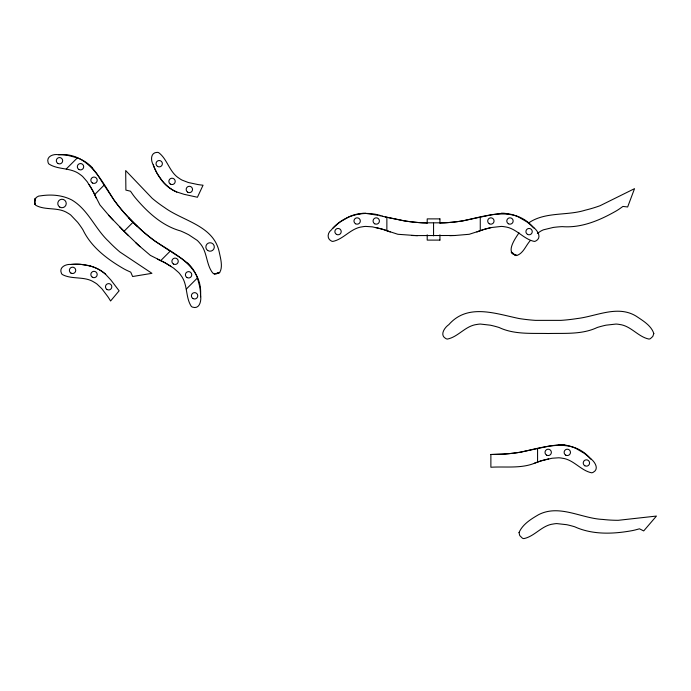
<?xml version="1.0" encoding="UTF-8"?>
<svg xmlns="http://www.w3.org/2000/svg" width="691" height="691" viewBox="0 0 691 691"><rect width="100%" height="100%" fill="white"/><g stroke="black" fill="none" stroke-linecap="round" stroke-linejoin="round"><path stroke-width="1.04" d="M131.748 220.947L142.329 230.958A181.025 181.025 0 0 0 155.121 241.194C175.169 254.418 202.489 266.631 200.571 295.238C201.547 300.395 199.82 309.473 192.685 307.175A4.699 4.699 0 0 1 191.355 306.433C185.231 297.268 188.021 284.286 180.835 275.268A24.418 24.418 0 0 0 178.701 272.556L173.674 268.177L165.486 263.064A80.268 80.268 0 0 0 160.753 260.602L150.379 255.385L137.915 244.744M35.215 198.706L35.491 198.265M519.001 232.85C515.486 238.075 504.551 253.286 516.687 255.307M530.222 240.684C525.937 245.34 523.735 252.526 517.654 255.178A4.699 4.699 0 0 1 516.134 255.29L515.65 255.221M219.807 272.202C223.081 266.821 220.446 257.855 219.133 251.584C213.294 225.516 183.34 221.224 164.7 207.663A137.008 137.008 0 0 1 152.227 198.352L125.684 170.539L125.892 190.103L130.504 191.208L132.793 194.508A76.485 76.485 0 0 0 134.944 197.35C147.14 211.887 161.944 225.802 180.627 230.958A105.593 105.593 0 0 1 188.798 234.81L197.211 240.382A24.418 24.418 0 0 1 199.578 242.895C207.516 251.256 205.875 264.428 212.768 273.031A4.699 4.699 0 0 0 214.158 273.653L216.533 273.722L219.418 272.539M66.25 168.975L77.366 157.868L68.279 155.492A60.635 60.635 0 0 0 58.502 154.724C53.527 153.722 45.969 156.339 48.128 162.627A4.699 4.699 0 0 0 48.871 163.957C58.044 170.072 71.018 167.291 80.044 174.469A24.418 24.418 0 0 1 82.747 176.602L87.135 181.638L92.24 189.826A80.268 80.268 0 0 1 94.71 194.56L95.28 195.812M94.702 194.56L104.108 185.153L96.792 173.631L92.093 167.593M108.582 215.255L124.043 231.269L133.043 222.26L124.345 212.983A181.025 181.025 0 0 1 114.119 200.191C100.834 179.496 87.757 152.003 58.502 154.715M160.744 260.602L170.15 251.204L155.561 241.513A181.724 181.724 0 0 1 140.99 229.775L134.469 223.668M186.337 289.054L197.445 277.946L199.811 287.024A60.635 60.635 0 0 1 200.589 296.81M537.348 233.446L540.353 231.373A24.418 24.418 0 0 1 543.437 229.818L553.241 227.443A105.593 105.593 0 0 1 562.241 226.631C581.563 228.203 600.237 220.153 616.666 210.686A76.485 76.485 0 0 0 619.663 208.751L622.937 206.428L627.653 206.972L634.537 188.652L600.082 205.711A137.008 137.008 0 0 1 585.182 210.194C566.793 215.972 545.372 211.532 528.84 222.804M478.759 231.209L469.241 234.284L454.92 235.501M536.069 462.59C521.999 468.939 505.821 466.295 490.878 467.246L490.878 454.505L503.592 454.091A181.025 181.025 0 0 0 519.865 452.285C543.402 447.466 571.353 436.772 590.226 458.358C594.562 461.312 599.762 468.956 593.094 472.376A4.699 4.699 0 0 1 591.626 472.799C580.811 470.64 573.608 459.498 562.146 458.193A24.418 24.418 0 0 0 558.725 457.788L552.066 458.245L542.668 460.422A80.268 80.268 0 0 0 537.572 462.029L536.285 462.512M476.902 231.969L483.51 229.585A108.176 108.176 0 0 1 491.379 227.538L501.416 226.406A24.418 24.418 0 0 1 504.836 226.812C516.289 228.116 523.502 239.259 534.307 241.418A4.699 4.699 0 0 0 535.775 241.004C542.444 237.574 537.253 229.93 532.908 226.976C514.035 205.391 486.084 216.084 462.555 220.904A181.025 181.025 0 0 1 446.274 222.718L440.124 223.02M534.212 463.35L540.828 460.957A108.176 108.176 0 0 1 548.697 458.919M478.967 231.131L480.262 230.656A80.268 80.268 0 0 1 485.35 229.049L491.379 227.529M385.233 216.974L404.036 220.818A181.724 181.724 0 0 0 422.633 222.822L444.486 222.822A181.724 181.724 0 0 0 463.091 220.818L492.234 214.633L501.174 213.433A34.947 34.947 0 0 1 507.721 213.744M490.878 454.505L501.804 454.203A181.724 181.724 0 0 0 520.409 452.199L549.552 446.015L558.492 444.814A34.947 34.947 0 0 1 565.031 445.125M383.462 216.551C365.073 209.451 343.729 214.815 331.222 230.043C327.456 232.746 326.696 238.861 331.343 241.004A4.699 4.699 0 0 0 332.812 241.418C343.626 239.267 350.829 228.116 362.291 226.812A24.418 24.418 0 0 1 365.712 226.406L372.371 226.864L381.778 229.041A80.268 80.268 0 0 1 386.865 230.647L387.297 230.811M71.035 264.454C65.999 263.91 58.7 267.167 61.395 273.239A4.699 4.699 0 0 0 62.259 274.5C71.916 279.803 84.604 275.89 94.226 282.265A24.418 24.418 0 0 1 97.103 284.148L101.914 288.786L107.71 296.491A80.268 80.268 0 0 1 110.586 300.991L119.128 290.807L110.836 279.967L105.628 274.362A34.947 34.947 0 0 0 100.411 270.397C91.696 265.007 81.106 263.591 71.035 264.454A60.635 60.635 0 0 1 80.856 264.377L90.106 265.949M455.395 235.484L414.298 235.588M454.808 235.51L453.054 235.579M452.743 235.588L449.729 235.683M439.917 218.883L427.211 218.883L427.193 223.124M439.917 240.105L427.211 240.105L427.193 234.802M417.502 235.683L397.886 234.284L388.368 231.209M413.987 235.571L411.577 235.476M427.003 223.02L420.845 222.718A181.025 181.025 0 0 1 404.572 220.904L382.097 216.231M214.633 273.748L213.657 273.489M377.675 215.221L365.945 213.433A34.947 34.947 0 0 0 359.406 213.744M379.117 215.54L380.594 215.877M387.513 230.889L388.152 231.131M157.436 259.16L163.802 262.148A108.176 108.176 0 0 1 170.815 266.268M390.225 231.969L383.609 229.585A108.176 108.176 0 0 0 375.74 227.538M171.575 252.085L181.681 258.512L187.71 263.219M140.014 246.678L124.043 231.269M137.803 244.64L135.436 242.411M137.552 226.631L129.182 218.287M134.356 223.564L133.043 222.26M128.526 235.717L126.358 233.575M126.073 233.29L121.918 229.144M121.633 228.851L119.586 226.778M131.644 220.844L130.841 220.023M130.754 219.928L125.537 214.322A181.724 181.724 0 0 1 113.799 199.751L104.108 185.153M112.883 219.859L110.724 217.57M129.079 218.183L128.699 217.777M110.569 217.397L99.927 204.925L95.375 196.019M162.635 181.457L157.306 173.735A60.635 60.635 0 0 1 153.229 164.804C150.595 160.476 150.465 152.486 157.107 152.365A4.699 4.699 0 0 1 158.619 152.607C167.498 159.129 169.321 172.275 179.159 178.304A24.418 24.418 0 0 0 182.087 180.109L188.315 182.51L197.756 184.514A80.268 80.268 0 0 0 203.05 185.214L197.427 197.255L184.1 194.326L176.818 191.977A34.947 34.947 0 0 1 171.023 188.928C162.454 183.305 156.684 174.305 153.221 164.812M35.276 204.571C32.935 200.718 36.182 195.527 40.838 195.812C51.246 194.206 62.337 195.078 71.795 199.967C88.137 209.554 95.038 228.738 108.608 241.349A137.008 137.008 0 0 0 119.94 252.016L151.942 273.325L132.629 276.521L130.746 272.168L127.092 270.492A76.485 76.485 0 0 1 123.922 268.868C107.494 259.375 91.221 247.214 82.894 229.714A105.593 105.593 0 0 0 77.686 222.329L70.732 215.013A24.418 24.418 0 0 0 67.856 213.122C58.234 206.756 45.546 210.66 35.88 205.365A4.699 4.699 0 0 1 35.025 204.104L34.844 203.646M511.565 252.448L511.323 251.99M96.144 197.868L93.164 191.502A108.176 108.176 0 0 0 89.044 184.497M537.572 448.735L537.572 462.029M480.262 217.354L480.262 230.656M439.934 218.883L439.934 223.124M439.934 234.802L439.934 240.105M433.559 223.124L433.559 235.864M386.865 217.354L386.865 230.656M515.538 255.074A3.17 0.907 27.1 0 1 511.288 252.31M516.065 255.644A3.17 0.587 42.1 0 1 512.662 252.906M534.031 228.082A60.635 60.635 0 0 0 526.577 221.707L518.475 216.965A37.608 37.608 0 0 0 501.174 213.329M333.088 228.082A60.635 60.635 0 0 1 340.551 221.707L348.653 216.965A37.608 37.608 0 0 1 365.954 213.329M591.349 459.463A60.635 60.635 0 0 0 583.886 453.08L575.784 448.347A37.608 37.608 0 0 0 558.483 444.702M77.34 157.919A37.608 37.608 0 0 1 92.171 167.524M187.788 263.141A37.608 37.608 0 0 1 197.384 277.963M219.721 272.513A3.17 0.907 -7.1 0 1 214.789 273.653M218.235 272.6A3.17 0.587 -22.1 0 1 214.106 274.007M176.775 192.072A37.608 37.608 0 0 1 162.679 181.422M34.921 203.482A3.17 0.907 87.1 0 1 35.189 198.421M34.688 204.216A3.17 0.587 -77.9 0 1 35.353 199.906M90.089 266.009A37.608 37.608 0 0 1 105.697 274.284M653.807 333.537L652.814 336.422L650.404 338.65A4.699 4.699 0 0 1 648.935 339.065C638.13 336.906 630.918 325.763 619.464 324.459A24.418 24.418 0 0 0 616.044 324.053L606.007 325.176A105.593 105.593 0 0 0 597.266 327.482C582.012 334.755 564.616 333.079 548.188 333.511C531.759 333.097 514.372 334.738 499.109 327.499A105.593 105.593 0 0 0 490.368 325.193L480.34 324.053A24.418 24.418 0 0 0 476.92 324.459C465.458 325.763 458.254 336.906 447.44 339.065A4.699 4.699 0 0 1 445.971 338.65C439.312 335.221 444.503 327.577 448.839 324.623C467.721 303.038 495.672 313.731 519.2 318.551A181.025 181.025 0 0 0 535.473 320.365L560.902 320.365A181.025 181.025 0 0 0 577.184 318.551C596.532 316.297 617.65 304.766 636.221 316.193C642.837 320.667 651.25 325.504 653.807 333.537M519.027 532.597L519.744 535.568L522.396 538.185A4.699 4.699 0 0 0 523.864 538.6C534.67 536.449 541.882 525.298 553.336 523.994A24.418 24.418 0 0 1 556.756 523.588L566.793 524.711A108.176 108.176 0 0 1 574.662 526.758C592.576 534.92 613.107 534.117 632.118 530.653A76.485 76.485 0 0 0 635.599 529.859L639.469 528.805L643.71 530.921L656.45 516.065L618.238 520.306A137.008 137.008 0 0 1 602.699 519.425C581.433 518.483 559.425 503.998 538.652 514.648C531.129 519.01 522.543 524.279 519.027 532.597M508.386 223.763A3.187 3.187 0 0 0 513.163 220.999A3.187 3.187 0 0 0 508.386 218.244A3.187 3.187 0 0 0 508.386 223.763M489.28 223.763A3.187 3.187 0 0 0 494.056 220.999A3.187 3.187 0 0 0 489.28 218.244A3.187 3.187 0 0 0 489.28 223.763M527.492 234.37A3.187 3.187 0 0 0 532.269 231.615A3.187 3.187 0 0 0 527.492 228.859A3.187 3.187 0 0 0 527.492 234.37M355.554 223.763A3.187 3.187 0 0 0 360.331 220.999A3.187 3.187 0 0 0 355.554 218.244A3.187 3.187 0 0 0 355.554 223.763M374.652 223.763A3.187 3.187 0 0 0 379.428 220.999A3.187 3.187 0 0 0 374.652 218.244A3.187 3.187 0 0 0 374.652 223.763M336.448 234.37A3.187 3.187 0 0 0 341.224 231.615A3.187 3.187 0 0 0 336.448 228.859A3.187 3.187 0 0 0 336.448 234.37M565.704 455.136A3.187 3.187 0 0 0 570.481 452.38A3.187 3.187 0 0 0 565.704 449.625A3.187 3.187 0 0 0 565.704 455.136M546.598 455.136A3.187 3.187 0 0 0 551.375 452.38A3.187 3.187 0 0 0 546.598 449.625A3.187 3.187 0 0 0 546.598 455.136M584.811 465.751A3.187 3.187 0 0 0 589.587 462.996A3.187 3.187 0 0 0 584.811 460.241A3.187 3.187 0 0 0 584.811 465.751M78.921 169.485A3.187 3.187 0 0 0 83.697 166.721A3.187 3.187 0 0 0 78.921 163.966A3.187 3.187 0 0 0 78.921 169.485M92.43 182.994A3.187 3.187 0 0 0 97.206 180.23A3.187 3.187 0 0 0 92.43 177.475A3.187 3.187 0 0 0 92.43 182.994M57.906 163.473A3.187 3.187 0 0 0 62.682 160.718A3.187 3.187 0 0 0 57.906 157.963A3.187 3.187 0 0 0 57.906 163.473M186.993 277.557A3.187 3.187 0 0 0 191.77 274.793A3.187 3.187 0 0 0 186.993 272.038A3.187 3.187 0 0 0 186.993 277.557M173.484 264.048A3.187 3.187 0 0 0 178.261 261.284A3.187 3.187 0 0 0 173.484 258.529A3.187 3.187 0 0 0 173.484 264.048M192.996 298.572A3.187 3.187 0 0 0 197.773 295.808A3.187 3.187 0 0 0 192.996 293.053A3.187 3.187 0 0 0 192.996 298.572M207.706 250.496A4.25 4.25 0 0 0 214.314 247.274A4.25 4.25 0 0 0 208.224 243.163A4.25 4.25 0 0 0 207.706 250.496M170.288 184.048A3.187 3.187 0 0 0 175.22 181.578A3.187 3.187 0 0 0 170.617 178.546A3.187 3.187 0 0 0 170.288 184.048M187.598 192.124A3.187 3.187 0 0 0 192.53 189.654A3.187 3.187 0 0 0 187.926 186.613A3.187 3.187 0 0 0 187.598 192.124M157.453 166.358A3.187 3.187 0 0 0 162.385 163.888A3.187 3.187 0 0 0 157.781 160.848A3.187 3.187 0 0 0 157.453 166.358M59.685 207.041A4.25 4.25 0 0 0 66.241 203.715A4.25 4.25 0 0 0 60.091 199.699A4.25 4.25 0 0 0 59.685 207.041M92.378 277.229A3.187 3.187 0 0 0 97.198 274.552A3.187 3.187 0 0 0 92.464 271.718A3.187 3.187 0 0 0 92.378 277.229M107.01 289.512A3.187 3.187 0 0 0 111.83 286.834A3.187 3.187 0 0 0 107.105 284.001A3.187 3.187 0 0 0 107.01 289.512M70.923 273.083A3.187 3.187 0 0 0 75.742 270.406A3.187 3.187 0 0 0 71.009 267.572A3.187 3.187 0 0 0 70.923 273.083"/></g></svg>
